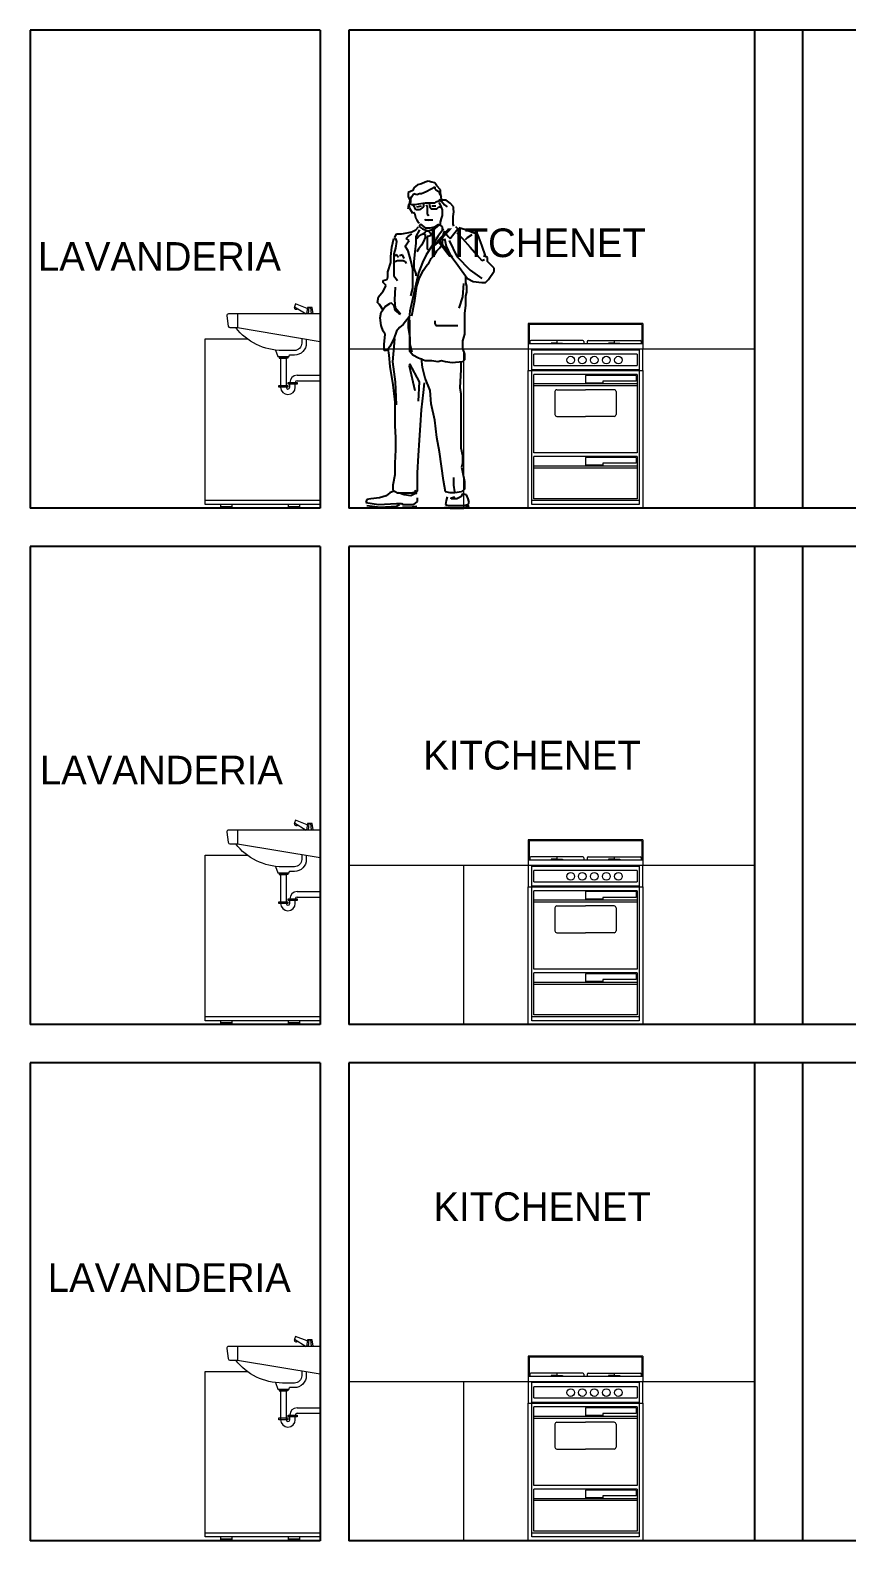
# Model space of a CAD drawing. Header units: metres. Extents: x -525 to 413, y -37 to 272.
# Drawn here: x 298.43 to 302.7, y 93.65 to 101.55 of the extents above; entities that cross this region are included whole.
import ezdxf

# ---------------------------------------------------------------- set-up
doc = ezdxf.new("R2010")
doc.units = ezdxf.units.M
doc.header["$MEASUREMENT"] = 0
doc.linetypes.add('0', pattern=[0])
doc.layers.get('0').update_dxf_attribs({"color": 254})
for name, color, linetype in [('CORTE123', 254, 'Continuous'), ('EFEC', 254, 'Continuous'), ('NOITHAT', 254, 'Continuous')]:
    doc.layers.add(name, color=color, linetype=linetype)
doc.layers.add('muebles', color=254, linetype='Continuous', lineweight=5)
doc.styles.get("Standard").update_dxf_attribs({"font": 'HTOWERT.TTF', "height": 0.08})

# ---------------------------------------------------------------- blocks, each defined once
blk = doc.blocks.new('LAVABO1S')
at = {"layer": 'muebles', "linetype": 'Continuous'}
for p, q in [((-0.613, 8.355), (-0.642, 8.007)), ((-0.513, 8.355), (-0.484, 8.01)), ((-4.5, 8.003), (-4.5, 7.253)), ((-2.15, 5.676), (-2.15, 4.003)), ((-1.85, 5.676), (-1.85, 4.003)), ((-1.65, 4.003), (-1.65, 4.253)), ((-1.35, 4.003), (-1.35, 4.253)), ((-1.25, 4.653), (0, 4.653)), ((-1.25, 4.353), (0, 4.353))]:
    blk.add_line(p, q, dxfattribs=at)
for points in [[(-0.711, 8.299), (-1.34, 8.551), (-1.398, 8.391), (-0.755, 8.001)], [(-0.381, 8.012), (-0.438, 8.355), (-0.688, 8.355), (-0.746, 8.005)], [(-2.423, 6.027), (-2.304, 5.676), (-1.679, 5.676), (-1.66, 5.759)], [(-2.234, 5.675), (-2.234, 5.586), (-1.888, 5.586)], [(-1.753, 5.675), (-1.753, 5.586), (-2.099, 5.586)]]:
    blk.add_lwpolyline(points, dxfattribs=at)
for points in [[(0, 8.003), (-4.986, 8.003, 0.453592), (-5.085, 7.889), (-5.012, 7.339, 0.375902), (-4.912, 7.253), (-4.5, 7.253), (0, 6.503)], [(-1, 6.669), (-1, 6.403, -0.414214), (-1.4, 6.003), (-2.052, 6.003, -0.231669), (-4.6, 7.253, 1.552799)], [(-0.75, 6.628), (-0.75, 6.403, -0.414214), (-1.4, 5.753), (-1.661, 5.753, -0.02028)]]:
    blk.add_lwpolyline(points, format="xyb", dxfattribs=at)
for points in [[(-1.745, 4.158), (-1.745, 4.254), (-1.252, 4.254), (-1.252, 4.158)], [(-2.25, 4.003), (-2.25, 4.099), (-1.756, 4.099), (-1.756, 4.003)]]:
    blk.add_lwpolyline(points, close=True, dxfattribs=at)
for centre, radius, start, end in [((-1.305, 8.35), 0.101, 156.51961, 319.26806), ((-1.25, 4.253), 0.4, 90, 180), ((-1.25, 4.253), 0.1, 90, 180), ((-1.75, 4.003), 0.4, 180, 0), ((-1.75, 4.003), 0.1, 180, 0)]:
    blk.add_arc(centre, radius, start, end, dxfattribs=at)
blk = doc.blocks.new('fwerfw')
at = {"linetype": 'ByBlock'}
for p, q in [((346.5807, 374.4739), (345.9807, 374.4739)), ((345.9807, 374.4739), (345.9807, 374.3669)), ((346.5757, 374.4689), (345.9857, 374.4689)), ((345.9857, 374.4689), (345.9857, 374.3669)), ((346.5757, 374.4689), (346.5757, 374.3669)), ((346.5807, 374.4739), (346.5807, 374.3669)), ((346.2667, 374.3849), (345.9947, 374.3849)), ((346.1307, 374.3849), (346.1307, 374.3669)), ((346.2947, 374.3849), (346.5667, 374.3849)), ((346.4307, 374.3849), (346.4307, 374.3669)), ((345.9807, 374.3669), (345.9807, 374.3399)), ((346.5807, 374.3669), (345.9807, 374.3669)), ((345.9807, 374.3399), (345.9807, 374.2279)), ((346.5807, 374.3399), (345.9807, 374.3399)), ((345.9897, 374.3799), (345.9897, 374.3669)), ((346.0007, 373.5279), (346.0007, 374.3399)), ((346.5607, 374.3349), (346.0007, 374.3349)), ((346.0107, 374.2549), (346.0107, 374.3129)), ((346.5507, 374.3129), (346.0107, 374.3129)), ((346.1007, 374.3719), (346.1007, 374.3669)), ((346.1307, 374.3719), (346.1007, 374.3719)), ((346.1307, 374.3719), (346.1607, 374.3719)), ((346.1607, 374.3719), (346.1607, 374.3669)), ((346.2717, 374.3799), (346.2717, 374.3669)), ((346.2897, 374.3799), (346.2897, 374.3669)), ((346.4307, 374.3719), (346.4007, 374.3719)), ((346.4007, 374.3719), (346.4007, 374.3669)), ((346.4307, 374.3719), (346.4607, 374.3719)), ((346.4607, 374.3719), (346.4607, 374.3669)), ((346.5507, 374.3129), (346.5507, 374.2549)), ((346.5607, 374.3399), (346.5607, 373.5279)), ((346.5717, 374.3799), (346.5717, 374.3669)), ((346.5807, 374.3669), (346.5807, 374.3399)), ((346.5807, 374.2279), (346.5807, 374.3399)), ((345.9807, 374.2279), (346.5807, 374.2279)), ((345.9807, 373.5079), (345.9807, 374.2279)), ((346.0007, 374.2329), (346.5607, 374.2329)), ((346.0107, 374.2549), (346.5507, 374.2549)), ((346.5807, 374.2279), (346.5807, 373.5079)), ((346.5507, 374.2079), (346.0107, 374.2079)), ((346.0107, 373.7979), (346.0107, 374.2079)), ((346.5507, 374.1579), (346.0107, 374.1579)), ((346.5507, 374.1479), (346.0107, 374.1479)), ((346.5457, 374.2029), (346.2807, 374.2029)), ((346.2807, 374.2029), (346.2807, 374.1629)), ((346.3707, 374.1629), (346.2807, 374.1629)), ((346.5457, 374.1729), (346.3707, 374.1729)), ((346.3707, 374.1729), (346.3707, 374.1629)), ((346.5457, 374.2029), (346.5457, 374.1729)), ((346.5507, 374.2079), (346.5507, 373.7979)), ((346.1207, 374.1179), (346.1207, 373.9979)), ((346.1307, 374.1279), (346.2807, 374.1279)), ((346.4307, 374.1279), (346.2807, 374.1279)), ((346.4407, 374.1179), (346.4407, 373.9979)), ((346.1307, 373.9879), (346.2807, 373.9879)), ((346.4307, 373.9879), (346.2807, 373.9879)), ((346.5507, 373.7979), (346.0107, 373.7979)), ((346.5507, 373.7779), (346.0107, 373.7779)), ((346.0107, 373.5579), (346.0107, 373.7779)), ((346.2807, 373.7729), (346.2807, 373.7329)), ((346.5457, 373.7729), (346.2807, 373.7729)), ((346.2807, 373.7729), (346.2807, 373.7329)), ((346.5457, 373.7729), (346.5457, 373.7429)), ((346.5507, 373.7779), (346.5507, 373.5579)), ((346.5507, 373.7279), (346.0107, 373.7279)), ((346.5507, 373.7179), (346.0107, 373.7179)), ((346.3707, 373.7329), (346.2807, 373.7329)), ((346.3707, 373.7429), (346.3707, 373.7329)), ((346.5457, 373.7429), (346.3707, 373.7429)), ((346.5607, 373.5479), (346.0007, 373.5479)), ((346.5607, 373.5279), (346.0007, 373.5279)), ((346.5507, 373.5579), (346.0107, 373.5579)), ((346.5807, 373.5079), (345.9807, 373.5079))]:
    blk.add_line(p, q, dxfattribs=at)
for centre in [(346.2037, 374.2829), (346.2637, 374.2829), (346.3267, 374.2829), (346.3897, 374.2829), (346.4527, 374.2829)]:
    blk.add_circle(centre, 0.02, dxfattribs=at)
for centre, radius, start, end in [((345.9947, 374.3799), 0.005, 90, 180), ((346.2667, 374.3799), 0.005, 0, 90), ((346.2947, 374.3799), 0.005, 90, 180), ((346.5667, 374.3799), 0.005, 0, 90), ((346.1307, 374.1179), 0.01, 90, 180), ((346.4307, 374.1179), 0.01, 0, 90), ((346.1307, 373.9979), 0.01, 180, 270), ((346.4307, 373.9979), 0.01, 270, 0)]:
    blk.add_arc(centre, radius, start, end, dxfattribs=at)
blk = doc.blocks.new('A$C5B027DEA')
at = {"color": 0}
for p, q in [((0.2546, 1.7264, -2.7285), (0.2286, 1.716, -2.7285)), ((0.2598, 1.742, -2.7285), (0.2546, 1.7264, -2.7285)), ((0.2806, 1.7576, -2.7285), (0.2598, 1.742, -2.7285)), ((0.3014, 1.7628, -2.7285), (0.2806, 1.7576, -2.7285)), ((0.3222, 1.7732, -2.7285), (0.3014, 1.7628, -2.7285)), ((0.3378, 1.7784, -2.7285), (0.3222, 1.7732, -2.7285)), ((0.3274, 1.7212, -2.7285), (0.3534, 1.7368, -2.7285)), ((0.3586, 1.7732, -2.7285), (0.3378, 1.7784, -2.7285)), ((0.3534, 1.7368, -2.7285), (0.3741, 1.7472, -2.7285)), ((0.3741, 1.768, -2.7285), (0.3586, 1.7732, -2.7285)), ((0.3845, 1.7524, -2.7285), (0.3741, 1.768, -2.7285)), ((0.3741, 1.7472, -2.7285), (0.3741, 1.7368, -2.7285)), ((0.3741, 1.7368, -2.7285), (0.3793, 1.7316, -2.7285)), ((0.3793, 1.7316, -2.7285), (0.3949, 1.7212, -2.7285)), ((0.4053, 1.7316, -2.7285), (0.3845, 1.7524, -2.7285)), ((0.4053, 1.716, -2.7285), (0.4053, 1.7316, -2.7285)), ((0.2286, 1.716, -2.7285), (0.2286, 1.6952, -2.7285)), ((0.2286, 1.6952, -2.7285), (0.239, 1.6744, -2.7285)), ((0.2338, 1.6536, -2.7285), (0.2286, 1.6432, -2.7285)), ((0.2286, 1.6276, -2.7285), (0.2338, 1.6432, -2.7285)), ((0.2286, 1.6432, -2.7285), (0.2286, 1.6276, -2.7285)), ((0.239, 1.6744, -2.7285), (0.2338, 1.6536, -2.7285)), ((0.2338, 1.6536, -2.7285), (0.2442, 1.664, -2.7285)), ((0.2338, 1.6536, -2.7285), (0.239, 1.6588, -2.7285)), ((0.2338, 1.6432, -2.7285), (0.2338, 1.6536, -2.7285)), ((0.2338, 1.6432, -2.7285), (0.2338, 1.6536, -2.7285)), ((0.239, 1.6328, -2.7285), (0.2338, 1.6432, -2.7285)), ((0.239, 1.6588, -2.7285), (0.2442, 1.664, -2.7285)), ((0.2494, 1.6484, -2.7285), (0.239, 1.6536, -2.7285)), ((0.2442, 1.6848, -2.7285), (0.2494, 1.6952, -2.7285)), ((0.2442, 1.664, -2.7285), (0.2442, 1.6848, -2.7285)), ((0.2494, 1.6952, -2.7285), (0.2598, 1.7108, -2.7285)), ((0.265, 1.6484, -2.7285), (0.2494, 1.6484, -2.7285)), ((0.265, 1.6328, -2.7285), (0.2546, 1.6484, -2.7285)), ((0.2598, 1.7108, -2.7285), (0.2754, 1.7056, -2.7285)), ((0.2858, 1.6536, -2.7285), (0.265, 1.6484, -2.7285)), ((0.2754, 1.7056, -2.7285), (0.291, 1.7108, -2.7285)), ((0.2754, 1.638, -2.7285), (0.3014, 1.6432, -2.7285)), ((0.3222, 1.6588, -2.7285), (0.2858, 1.6536, -2.7285)), ((0.291, 1.7108, -2.7285), (0.3014, 1.7108, -2.7285)), ((0.3014, 1.7108, -2.7285), (0.3274, 1.7212, -2.7285)), ((0.3118, 1.6588, -2.7285), (0.3118, 1.6484, -2.7285)), ((0.3118, 1.6484, -2.7285), (0.3118, 1.638, -2.7285)), ((0.3274, 1.6588, -2.7285), (0.3222, 1.6588, -2.7285)), ((0.3378, 1.6588, -2.7285), (0.3274, 1.6588, -2.7285)), ((0.3274, 1.6484, -2.7285), (0.3326, 1.638, -2.7285)), ((0.343, 1.6588, -2.7285), (0.3378, 1.6588, -2.7285)), ((0.3741, 1.6588, -2.7285), (0.343, 1.6588, -2.7285)), ((0.343, 1.6536, -2.7285), (0.3482, 1.6328, -2.7285)), ((0.3586, 1.6432, -2.7285), (0.3793, 1.6432, -2.7285)), ((0.3793, 1.664, -2.7285), (0.3741, 1.6588, -2.7285)), ((0.3949, 1.6692, -2.7285), (0.3793, 1.664, -2.7285)), ((0.3949, 1.7212, -2.7285), (0.4001, 1.7108, -2.7285)), ((0.4001, 1.6744, -2.7285), (0.3949, 1.6692, -2.7285)), ((0.404, 1.6484, -2.7285), (0.397, 1.6612, -2.7285)), ((0.4001, 1.7108, -2.7285), (0.4105, 1.6952, -2.7285)), ((0.4105, 1.6796, -2.7285), (0.4001, 1.6744, -2.7285)), ((0.4001, 1.6744, -2.7285), (0.4105, 1.6692, -2.7285)), ((0.4105, 1.6744, -2.7285), (0.4001, 1.6744, -2.7285)), ((0.4157, 1.6224, -2.7285), (0.404, 1.6484, -2.7285)), ((0.4105, 1.6796, -2.7285), (0.4053, 1.716, -2.7285)), ((0.4365, 1.6744, -2.7285), (0.4105, 1.6744, -2.7285)), ((0.4105, 1.6692, -2.7285), (0.4261, 1.6484, -2.7285)), ((0.4261, 1.6484, -2.7285), (0.4417, 1.638, -2.7285)), ((0.4573, 1.6588, -2.7285), (0.4365, 1.6744, -2.7285)), ((0.4763, 1.6388, -2.7285), (0.4573, 1.6588, -2.7285)), ((0.2546, 1.6016, -2.7285), (0.2382, 1.6286, -2.7285)), ((0.2598, 1.6068, -2.7285), (0.2546, 1.6016, -2.7285)), ((0.265, 1.6016, -2.7285), (0.2598, 1.6068, -2.7285)), ((0.2702, 1.6224, -2.7285), (0.265, 1.6328, -2.7285)), ((0.2684, 1.5871, -2.7285), (0.265, 1.6016, -2.7285)), ((0.273, 1.5723, -2.7285), (0.2684, 1.5871, -2.7285)), ((0.291, 1.6224, -2.7285), (0.2702, 1.6224, -2.7285)), ((0.2782, 1.5671, -2.7285), (0.273, 1.5723, -2.7285)), ((0.2828, 1.5543, -2.7285), (0.2782, 1.5671, -2.7285)), ((0.3118, 1.638, -2.7285), (0.291, 1.6224, -2.7285)), ((0.3222, 1.5704, -2.7285), (0.3378, 1.5652, -2.7285)), ((0.3222, 1.5652, -2.7285), (0.3222, 1.5704, -2.7285)), ((0.3274, 1.5652, -2.7285), (0.3222, 1.5652, -2.7285)), ((0.343, 1.5652, -2.7285), (0.3274, 1.5652, -2.7285)), ((0.3326, 1.638, -2.7285), (0.3326, 1.6276, -2.7285)), ((0.3326, 1.6276, -2.7285), (0.3326, 1.6224, -2.7285)), ((0.3326, 1.6224, -2.7285), (0.3326, 1.5964, -2.7285)), ((0.3326, 1.5964, -2.7285), (0.3378, 1.5912, -2.7285)), ((0.3378, 1.5912, -2.7285), (0.343, 1.5964, -2.7285)), ((0.3534, 1.5652, -2.7285), (0.343, 1.5652, -2.7285)), ((0.3482, 1.6328, -2.7285), (0.3534, 1.6276, -2.7285)), ((0.3534, 1.6276, -2.7285), (0.3689, 1.6276, -2.7285)), ((0.3637, 1.5652, -2.7285), (0.3534, 1.5652, -2.7285)), ((0.3689, 1.6276, -2.7285), (0.3845, 1.6276, -2.7285)), ((0.3845, 1.6276, -2.7285), (0.3949, 1.638, -2.7285)), ((0.3949, 1.638, -2.7285), (0.4053, 1.638, -2.7285)), ((0.4053, 1.5548, -2.7285), (0.4105, 1.5756, -2.7285)), ((0.4105, 1.5756, -2.7285), (0.4157, 1.5912, -2.7285)), ((0.4157, 1.6172, -2.7285), (0.4157, 1.6224, -2.7285)), ((0.4157, 1.6016, -2.7285), (0.4157, 1.6172, -2.7285)), ((0.4157, 1.5912, -2.7285), (0.4157, 1.6016, -2.7285)), ((0.4729, 1.586, -2.7285), (0.4781, 1.612, -2.7285)), ((0.4729, 1.5652, -2.7285), (0.4729, 1.586, -2.7285)), ((0.4729, 1.5444, -2.7285), (0.4729, 1.5652, -2.7285)), ((0.4763, 1.6284, -2.7285), (0.4763, 1.6388, -2.7285)), ((0.4781, 1.612, -2.7285), (0.4763, 1.6284, -2.7285)), ((0.1559, 1.4716, -2.7285), (0.1663, 1.4924, -2.7285)), ((0.1663, 1.4924, -2.7285), (0.1923, 1.4924, -2.7285)), ((0.1923, 1.4924, -2.7285), (0.2234, 1.4976, -2.7285)), ((0.2234, 1.4976, -2.7285), (0.2494, 1.5028, -2.7285)), ((0.2286, 1.4768, -2.7285), (0.2494, 1.4924, -2.7285)), ((0.2494, 1.5028, -2.7285), (0.2702, 1.5132, -2.7285)), ((0.2702, 1.5132, -2.7285), (0.2858, 1.5288, -2.7285)), ((0.291, 1.5132, -2.7285), (0.2702, 1.4768, -2.7285)), ((0.291, 1.5496, -2.7285), (0.2828, 1.5543, -2.7285)), ((0.2858, 1.4768, -2.7285), (0.3014, 1.4872, -2.7285)), ((0.2962, 1.5444, -2.7285), (0.291, 1.5392, -2.7285)), ((0.291, 1.5392, -2.7285), (0.291, 1.5288, -2.7285)), ((0.291, 1.5288, -2.7285), (0.3066, 1.5184, -2.7285)), ((0.2962, 1.5444, -2.7285), (0.3222, 1.5236, -2.7285)), ((0.3014, 1.4872, -2.7285), (0.317, 1.4976, -2.7285)), ((0.3066, 1.5184, -2.7285), (0.3222, 1.5132, -2.7285)), ((0.3118, 1.4924, -2.7285), (0.3222, 1.4872, -2.7285)), ((0.317, 1.4976, -2.7285), (0.3274, 1.508, -2.7285)), ((0.3222, 1.5236, -2.7285), (0.3482, 1.5236, -2.7285)), ((0.3222, 1.5132, -2.7285), (0.3378, 1.508, -2.7285)), ((0.3222, 1.4872, -2.7285), (0.3222, 1.4716, -2.7285)), ((0.3274, 1.508, -2.7285), (0.3378, 1.508, -2.7285)), ((0.3378, 1.508, -2.7285), (0.3534, 1.5132, -2.7285)), ((0.3378, 1.508, -2.7285), (0.343, 1.5028, -2.7285)), ((0.3534, 1.482, -2.7285), (0.3378, 1.4768, -2.7285)), ((0.343, 1.5028, -2.7285), (0.3534, 1.4924, -2.7285)), ((0.3482, 1.5236, -2.7285), (0.3741, 1.5288, -2.7285)), ((0.3482, 1.4976, -2.7285), (0.3534, 1.482, -2.7285)), ((0.3534, 1.5132, -2.7285), (0.3689, 1.5184, -2.7285)), ((0.3534, 1.4924, -2.7285), (0.3689, 1.4768, -2.7285)), ((0.3689, 1.5184, -2.7285), (0.3741, 1.5184, -2.7285)), ((0.3741, 1.5288, -2.7285), (0.3949, 1.5444, -2.7285)), ((0.3741, 1.5184, -2.7285), (0.3897, 1.534, -2.7285)), ((0.3897, 1.534, -2.7285), (0.4053, 1.5444, -2.7285)), ((0.4209, 1.5184, -2.7285), (0.3897, 1.4768, -2.7285)), ((0.4053, 1.5392, -2.7285), (0.4053, 1.5548, -2.7285)), ((0.4157, 1.5288, -2.7285), (0.4053, 1.5392, -2.7285)), ((0.4157, 1.508, -2.7285), (0.4157, 1.5288, -2.7285)), ((0.4209, 1.4976, -2.7285), (0.4157, 1.4716, -2.7285)), ((0.4157, 1.4716, -2.7285), (0.4261, 1.4872, -2.7285)), ((0.4261, 1.508, -2.7285), (0.4209, 1.4976, -2.7285)), ((0.4261, 1.4872, -2.7285), (0.4313, 1.5028, -2.7285)), ((0.4313, 1.5028, -2.7285), (0.4365, 1.4924, -2.7285)), ((0.4365, 1.4924, -2.7285), (0.4469, 1.4768, -2.7285)), ((0.4573, 1.4664, -2.7285), (0.4781, 1.4924, -2.7285)), ((0.4781, 1.534, -2.7285), (0.4729, 1.5444, -2.7285)), ((0.4781, 1.4924, -2.7285), (0.4989, 1.5184, -2.7285)), ((0.4989, 1.5184, -2.7285), (0.4885, 1.5288, -2.7285)), ((0.4937, 1.4976, -2.7285), (0.5248, 1.4664, -2.7285)), ((0.5404, 1.5132, -2.7285), (0.5041, 1.5236, -2.7285)), ((0.582, 1.4976, -2.7285), (0.5404, 1.5132, -2.7285)), ((0.5508, 1.4716, -2.7285), (0.5768, 1.4872, -2.7285)), ((0.608, 1.4872, -2.7285), (0.582, 1.4976, -2.7285)), ((0.6288, 1.43, -2.7285), (0.608, 1.4872, -2.7285)), ((0.1351, 1.3676, -2.7285), (0.1403, 1.4196, -2.7285)), ((0.1403, 1.4196, -2.7285), (0.1507, 1.4664, -2.7285)), ((0.1507, 1.4664, -2.7285), (0.1611, 1.4664, -2.7285)), ((0.1611, 1.4144, -2.7285), (0.1507, 1.3832, -2.7285)), ((0.1611, 1.4664, -2.7285), (0.1663, 1.4508, -2.7285)), ((0.1663, 1.4508, -2.7285), (0.1611, 1.4144, -2.7285)), ((0.2131, 1.4248, -2.7285), (0.2338, 1.456, -2.7285)), ((0.2286, 1.3988, -2.7285), (0.2131, 1.4248, -2.7285)), ((0.2182, 1.4664, -2.7285), (0.2286, 1.4768, -2.7285)), ((0.2338, 1.456, -2.7285), (0.2182, 1.4664, -2.7285)), ((0.2442, 1.3468, -2.7285), (0.2286, 1.3988, -2.7285)), ((0.2702, 1.4404, -2.7285), (0.265, 1.3936, -2.7285)), ((0.2702, 1.4768, -2.7285), (0.2702, 1.4404, -2.7285)), ((0.2754, 1.4664, -2.7285), (0.2858, 1.4768, -2.7285)), ((0.2858, 1.4092, -2.7285), (0.2754, 1.3936, -2.7285)), ((0.3014, 1.43, -2.7285), (0.2858, 1.4092, -2.7285)), ((0.3118, 1.4508, -2.7285), (0.3014, 1.43, -2.7285)), ((0.3222, 1.4716, -2.7285), (0.3118, 1.4508, -2.7285)), ((0.3586, 1.4248, -2.7285), (0.3274, 1.378, -2.7285)), ((0.3326, 1.4768, -2.7285), (0.3326, 1.4664, -2.7285)), ((0.3378, 1.4768, -2.7285), (0.3326, 1.4768, -2.7285)), ((0.3326, 1.4664, -2.7285), (0.3326, 1.4352, -2.7285)), ((0.3326, 1.4352, -2.7285), (0.3326, 1.4092, -2.7285)), ((0.3326, 1.4092, -2.7285), (0.3378, 1.404, -2.7285)), ((0.3897, 1.4768, -2.7285), (0.3586, 1.4248, -2.7285)), ((0.3689, 1.4768, -2.7285), (0.3741, 1.4716, -2.7285)), ((0.3689, 1.3728, -2.7285), (0.3845, 1.3988, -2.7285)), ((0.3845, 1.3988, -2.7285), (0.4001, 1.4144, -2.7285)), ((0.4001, 1.4144, -2.7285), (0.4105, 1.43, -2.7285)), ((0.4105, 1.43, -2.7285), (0.4157, 1.4352, -2.7285)), ((0.4157, 1.4612, -2.7285), (0.4261, 1.4612, -2.7285)), ((0.4157, 1.4508, -2.7285), (0.4157, 1.4612, -2.7285)), ((0.4157, 1.4352, -2.7285), (0.4157, 1.4508, -2.7285)), ((0.4261, 1.4664, -2.7285), (0.4365, 1.4248, -2.7285)), ((0.4365, 1.4248, -2.7285), (0.4573, 1.378, -2.7285)), ((0.4469, 1.4768, -2.7285), (0.4573, 1.4664, -2.7285)), ((0.4521, 1.456, -2.7285), (0.4937, 1.3676, -2.7285)), ((0.5248, 1.4664, -2.7285), (0.5664, 1.4196, -2.7285)), ((0.5404, 1.4612, -2.7285), (0.5508, 1.4716, -2.7285)), ((0.5664, 1.4196, -2.7285), (0.6028, 1.378, -2.7285)), ((0.6519, 1.3664, -2.7285), (0.6288, 1.43, -2.7285)), ((0.1195, 1.2844, -2.7285), (0.1351, 1.3364, -2.7285)), ((0.1351, 1.3364, -2.7285), (0.1351, 1.3676, -2.7285)), ((0.1507, 1.3832, -2.7285), (0.1507, 1.2636, -2.7285)), ((0.1507, 1.3312, -2.7285), (0.1559, 1.3416, -2.7285)), ((0.1663, 1.378, -2.7285), (0.1559, 1.3728, -2.7285)), ((0.1559, 1.3416, -2.7285), (0.1715, 1.3468, -2.7285)), ((0.1767, 1.3624, -2.7285), (0.1663, 1.378, -2.7285)), ((0.1715, 1.3468, -2.7285), (0.1871, 1.3468, -2.7285)), ((0.1975, 1.378, -2.7285), (0.1819, 1.3728, -2.7285)), ((0.1871, 1.3468, -2.7285), (0.2027, 1.3468, -2.7285)), ((0.2079, 1.3572, -2.7285), (0.1975, 1.378, -2.7285)), ((0.2027, 1.3468, -2.7285), (0.2131, 1.3416, -2.7285)), ((0.2131, 1.3416, -2.7285), (0.2182, 1.3312, -2.7285)), ((0.2546, 1.3, -2.7285), (0.2442, 1.3468, -2.7285)), ((0.265, 1.3936, -2.7285), (0.2598, 1.3416, -2.7285)), ((0.2598, 1.3416, -2.7285), (0.2598, 1.3052, -2.7285)), ((0.3066, 1.3364, -2.7285), (0.2858, 1.2792, -2.7285)), ((0.3274, 1.378, -2.7285), (0.3066, 1.3364, -2.7285)), ((0.3118, 1.2948, -2.7285), (0.3274, 1.3156, -2.7285)), ((0.3274, 1.3156, -2.7285), (0.343, 1.3364, -2.7285)), ((0.343, 1.3364, -2.7285), (0.3534, 1.3572, -2.7285)), ((0.3534, 1.3572, -2.7285), (0.3689, 1.3728, -2.7285)), ((0.4573, 1.378, -2.7285), (0.4989, 1.3208, -2.7285)), ((0.4937, 1.3676, -2.7285), (0.5664, 1.2948, -2.7285)), ((0.4989, 1.3208, -2.7285), (0.5404, 1.2636, -2.7285)), ((0.6028, 1.378, -2.7285), (0.6288, 1.3468, -2.7285)), ((0.6288, 1.3468, -2.7285), (0.6444, 1.352, -2.7285)), ((0.6599, 1.3624, -2.7285), (0.6392, 1.3728, -2.7285)), ((0.6599, 1.3416, -2.7285), (0.6599, 1.3624, -2.7285)), ((0.6963, 1.3052, -2.7285), (0.6599, 1.3416, -2.7285)), ((0.0935, 1.2376, -2.7285), (0.1143, 1.2428, -2.7285)), ((0.0935, 1.2272, -2.7285), (0.0935, 1.2376, -2.7285)), ((0.1143, 1.2428, -2.7285), (0.1195, 1.2584, -2.7285)), ((0.1195, 1.2584, -2.7285), (0.1195, 1.2844, -2.7285)), ((0.1507, 1.2636, -2.7285), (0.1715, 1.2376, -2.7285)), ((0.2546, 1.2428, -2.7285), (0.2546, 1.3, -2.7285)), ((0.2546, 1.196, -2.7285), (0.2546, 1.2428, -2.7285)), ((0.2598, 1.3052, -2.7285), (0.2702, 1.274, -2.7285)), ((0.2858, 1.2792, -2.7285), (0.2702, 1.2168, -2.7285)), ((0.2702, 1.274, -2.7285), (0.2702, 1.2636, -2.7285)), ((0.2754, 1.2064, -2.7285), (0.291, 1.2532, -2.7285)), ((0.291, 1.2532, -2.7285), (0.3118, 1.2948, -2.7285)), ((0.5404, 1.2636, -2.7285), (0.5404, 1.2272, -2.7285)), ((0.5404, 1.2636, -2.7285), (0.5508, 1.248, -2.7285)), ((0.5508, 1.248, -2.7285), (0.582, 1.2324, -2.7285)), ((0.5664, 1.2948, -2.7285), (0.6288, 1.248, -2.7285)), ((0.582, 1.2324, -2.7285), (0.6288, 1.2272, -2.7285)), ((0.6496, 1.2272, -2.7285), (0.6651, 1.2428, -2.7285)), ((0.6651, 1.2428, -2.7285), (0.6963, 1.2896, -2.7285)), ((0.6963, 1.2896, -2.7285), (0.6963, 1.3052, -2.7285)), ((0.0676, 1.1492, -2.7285), (0.0935, 1.1804, -2.7285)), ((0.1091, 1.2116, -2.7285), (0.0935, 1.2272, -2.7285)), ((0.0935, 1.1804, -2.7285), (0.1091, 1.2116, -2.7285)), ((0.1559, 1.1336, -2.7285), (0.1611, 1.2012, -2.7285)), ((0.2442, 1.1544, -2.7285), (0.2546, 1.196, -2.7285)), ((0.2702, 1.2168, -2.7285), (0.2546, 1.144, -2.7285)), ((0.265, 1.1284, -2.7285), (0.2754, 1.2064, -2.7285)), ((0.53, 1.222, -2.7285), (0.5248, 1.1492, -2.7285)), ((0.5404, 1.2272, -2.7285), (0.5456, 1.2064, -2.7285)), ((0.5456, 1.1752, -2.7285), (0.5404, 1.1544, -2.7285)), ((0.5404, 1.1544, -2.7285), (0.5404, 1.1336, -2.7285)), ((0.5456, 1.2064, -2.7285), (0.5456, 1.1752, -2.7285)), ((0.6288, 1.2272, -2.7285), (0.6496, 1.2272, -2.7285)), ((0.0624, 1.118, -2.7285), (0.0676, 1.1492, -2.7285)), ((0.0727, 1.1076, -2.7285), (0.0624, 1.118, -2.7285)), ((0.0935, 1.0764, -2.7285), (0.0727, 1.1076, -2.7285)), ((0.0831, 1.066, -2.7285), (0.1039, 1.0972, -2.7285)), ((0.1039, 1.0972, -2.7285), (0.1299, 1.1128, -2.7285)), ((0.1299, 1.1128, -2.7285), (0.1351, 1.118, -2.7285)), ((0.1351, 1.118, -2.7285), (0.1507, 1.1024, -2.7285)), ((0.1507, 1.1024, -2.7285), (0.1559, 1.0764, -2.7285)), ((0.1611, 1.0868, -2.7285), (0.1559, 1.1336, -2.7285)), ((0.1559, 1.0764, -2.7285), (0.1767, 1.0608, -2.7285)), ((0.1871, 1.0556, -2.7285), (0.1611, 1.0868, -2.7285)), ((0.239, 1.0712, -2.7285), (0.2338, 1.0348, -2.7285)), ((0.2546, 1.144, -2.7285), (0.239, 1.0712, -2.7285)), ((0.2494, 1.0452, -2.7285), (0.265, 1.1284, -2.7285)), ((0.5248, 1.1492, -2.7285), (0.5041, 1.0868, -2.7285)), ((0.5404, 1.1024, -2.7285), (0.5352, 1.0608, -2.7285)), ((0.5404, 1.1336, -2.7285), (0.5404, 1.1024, -2.7285)), ((0.0779, 1.0348, -2.7285), (0.0831, 1.066, -2.7285)), ((0.0831, 0.9932, -2.7285), (0.0779, 1.0348, -2.7285)), ((0.0935, 0.962, -2.7285), (0.0831, 0.9932, -2.7285)), ((0.1767, 1.0608, -2.7285), (0.1871, 1.0556, -2.7285)), ((0.2027, 0.9984, -2.7285), (0.1819, 0.9828, -2.7285)), ((0.2338, 1.04, -2.7285), (0.2027, 0.9984, -2.7285)), ((0.2338, 1.0348, -2.7285), (0.2286, 1.0088, -2.7285)), ((0.2286, 1.0088, -2.7285), (0.2286, 0.9828, -2.7285)), ((0.239, 1.0036, -2.7285), (0.239, 1.0244, -2.7285)), ((0.239, 0.9672, -2.7285), (0.239, 1.0036, -2.7285)), ((0.3741, 1.0192, -2.7285), (0.3741, 1.0036, -2.7285)), ((0.3741, 1.0036, -2.7285), (0.3793, 0.9932, -2.7285)), ((0.3793, 0.9932, -2.7285), (0.3949, 0.9932, -2.7285)), ((0.3949, 0.9932, -2.7285), (0.4365, 0.9932, -2.7285)), ((0.4365, 0.9932, -2.7285), (0.4781, 0.9932, -2.7285)), ((0.4781, 0.9932, -2.7285), (0.4989, 0.9932, -2.7285)), ((0.5352, 1.0608, -2.7285), (0.5352, 1.0244, -2.7285)), ((0.5352, 1.0244, -2.7285), (0.5352, 0.988, -2.7285)), ((0.5352, 0.988, -2.7285), (0.5352, 0.9464, -2.7285)), ((0.1039, 0.9464, -2.7285), (0.0935, 0.962, -2.7285)), ((0.0987, 0.8892, -2.7285), (0.1039, 0.9464, -2.7285)), ((0.1507, 0.9204, -2.7285), (0.1299, 0.8788, -2.7285)), ((0.1455, 0.7956, -2.7285), (0.1559, 0.9204, -2.7285)), ((0.1663, 0.962, -2.7285), (0.1507, 0.9204, -2.7285)), ((0.1819, 0.9828, -2.7285), (0.1663, 0.962, -2.7285)), ((0.2286, 0.9828, -2.7285), (0.239, 0.9256, -2.7285)), ((0.239, 0.9308, -2.7285), (0.239, 0.9672, -2.7285)), ((0.239, 0.8996, -2.7285), (0.239, 0.9308, -2.7285)), ((0.239, 0.9256, -2.7285), (0.239, 0.8892, -2.7285)), ((0.5352, 0.9464, -2.7285), (0.5248, 0.91, -2.7285)), ((0.5248, 0.91, -2.7285), (0.5248, 0.8684, -2.7285)), ((0.0987, 0.858, -2.7285), (0.0987, 0.8892, -2.7285)), ((0.1091, 0.858, -2.7285), (0.0987, 0.858, -2.7285)), ((0.1195, 0.8632, -2.7285), (0.1091, 0.858, -2.7285)), ((0.1299, 0.8788, -2.7285), (0.1195, 0.8632, -2.7285)), ((0.1195, 0.8684, -2.7285), (0.1247, 0.832, -2.7285)), ((0.1247, 0.832, -2.7285), (0.1299, 0.7696, -2.7285)), ((0.239, 0.8528, -2.7285), (0.239, 0.8996, -2.7285)), ((0.239, 0.8892, -2.7285), (0.2494, 0.8476, -2.7285)), ((0.2546, 0.832, -2.7285), (0.239, 0.8528, -2.7285)), ((0.2858, 0.8164, -2.7285), (0.2546, 0.832, -2.7285)), ((0.5248, 0.8684, -2.7285), (0.5352, 0.8372, -2.7285)), ((0.5352, 0.8372, -2.7285), (0.5352, 0.806, -2.7285)), ((0.1299, 0.7696, -2.7285), (0.1455, 0.6708, -2.7285)), ((0.1611, 0.6864, -2.7285), (0.1455, 0.7956, -2.7285)), ((0.239, 0.7852, -2.7285), (0.2338, 0.7748, -2.7285)), ((0.2338, 0.7748, -2.7285), (0.265, 0.6396, -2.7285)), ((0.291, 0.6864, -2.7285), (0.239, 0.7852, -2.7285)), ((0.3222, 0.8008, -2.7285), (0.2858, 0.8164, -2.7285)), ((0.3066, 0.7644, -2.7285), (0.3014, 0.8164, -2.7285)), ((0.3222, 0.7072, -2.7285), (0.3066, 0.7644, -2.7285)), ((0.3586, 0.8008, -2.7285), (0.3222, 0.8008, -2.7285)), ((0.3897, 0.7956, -2.7285), (0.3586, 0.8008, -2.7285)), ((0.4105, 0.8008, -2.7285), (0.3897, 0.7956, -2.7285)), ((0.4313, 0.7956, -2.7285), (0.4105, 0.8008, -2.7285)), ((0.4677, 0.7904, -2.7285), (0.4313, 0.7956, -2.7285)), ((0.5248, 0.7956, -2.7285), (0.4677, 0.7904, -2.7285)), ((0.5144, 0.754, -2.7285), (0.5092, 0.6552, -2.7285)), ((0.5144, 0.7904, -2.7285), (0.5144, 0.754, -2.7285)), ((0.5352, 0.806, -2.7285), (0.5248, 0.7956, -2.7285)), ((0.1455, 0.6708, -2.7285), (0.1559, 0.5772, -2.7285)), ((0.1663, 0.5616, -2.7285), (0.1611, 0.6864, -2.7285)), ((0.2858, 0.5824, -2.7285), (0.291, 0.6864, -2.7285)), ((0.3118, 0.6292, -2.7285), (0.317, 0.6812, -2.7285)), ((0.3482, 0.6396, -2.7285), (0.3222, 0.7072, -2.7285)), ((0.1559, 0.5772, -2.7285), (0.1559, 0.4472, -2.7285)), ((0.3014, 0.5356, -2.7285), (0.3118, 0.6292, -2.7285)), ((0.3534, 0.5668, -2.7285), (0.3482, 0.6396, -2.7285)), ((0.5092, 0.6552, -2.7285), (0.5144, 0.624, -2.7285)), ((0.5144, 0.624, -2.7285), (0.5144, 0.598, -2.7285)), ((0.5144, 0.598, -2.7285), (0.5144, 0.5564, -2.7285)), ((0.2962, 0.4524, -2.7285), (0.3014, 0.5356, -2.7285)), ((0.3741, 0.4784, -2.7285), (0.3534, 0.5668, -2.7285)), ((0.5144, 0.5564, -2.7285), (0.5144, 0.5148, -2.7285)), ((0.5144, 0.5148, -2.7285), (0.5144, 0.468, -2.7285)), ((0.1559, 0.4472, -2.7285), (0.1611, 0.3848, -2.7285)), ((0.291, 0.3692, -2.7285), (0.2962, 0.4524, -2.7285)), ((0.3845, 0.3848, -2.7285), (0.3741, 0.4784, -2.7285)), ((0.5144, 0.468, -2.7285), (0.5144, 0.4316, -2.7285)), ((0.5144, 0.4316, -2.7285), (0.5144, 0.364, -2.7285)), ((0.1611, 0.3848, -2.7285), (0.1611, 0.3172, -2.7285)), ((0.2858, 0.286, -2.7285), (0.291, 0.3692, -2.7285)), ((0.4001, 0.3068, -2.7285), (0.3845, 0.3848, -2.7285)), ((0.5144, 0.364, -2.7285), (0.5144, 0.3276, -2.7285)), ((0.1611, 0.3172, -2.7285), (0.1559, 0.2444, -2.7285)), ((0.2806, 0.1924, -2.7285), (0.2858, 0.286, -2.7285)), ((0.4105, 0.2288, -2.7285), (0.4001, 0.3068, -2.7285)), ((0.5144, 0.3276, -2.7285), (0.5248, 0.286, -2.7285)), ((0.5248, 0.286, -2.7285), (0.5248, 0.2444, -2.7285)), ((0.1559, 0.182, -2.7285), (0.1455, 0.1248, -2.7285)), ((0.1559, 0.2444, -2.7285), (0.1559, 0.182, -2.7285)), ((0.2806, 0.1248, -2.7285), (0.2806, 0.1924, -2.7285)), ((0.4209, 0.1508, -2.7285), (0.4105, 0.2288, -2.7285)), ((0.4781, 0.1248, -2.7285), (0.4781, 0.1664, -2.7285)), ((0.5248, 0.2444, -2.7285), (0.5196, 0.2236, -2.7285)), ((0.5196, 0.2236, -2.7285), (0.5248, 0.1976, -2.7285)), ((0.5248, 0.1976, -2.7285), (0.5352, 0.1456, -2.7285)), ((0.1299, 0.0832, -2.7285), (0.1091, 0.0676, -2.7285)), ((0.1507, 0.0936, -2.7285), (0.1299, 0.0832, -2.7285)), ((0.1455, 0.1248, -2.7285), (0.1455, 0.0988, -2.7285)), ((0.1455, 0.0988, -2.7285), (0.1715, 0.0832, -2.7285)), ((0.1715, 0.0832, -2.7285), (0.1975, 0.0832, -2.7285)), ((0.2079, 0.0728, -2.7285), (0.1767, 0.0832, -2.7285)), ((0.1975, 0.0832, -2.7285), (0.2494, 0.0832, -2.7285)), ((0.2754, 0.0832, -2.7285), (0.2442, 0.0676, -2.7285)), ((0.2494, 0.0832, -2.7285), (0.2806, 0.0936, -2.7285)), ((0.265, 0.0988, -2.7285), (0.2702, 0.078, -2.7285)), ((0.2702, 0.078, -2.7285), (0.2754, 0.0832, -2.7285)), ((0.2806, 0.0936, -2.7285), (0.2806, 0.1248, -2.7285)), ((0.4313, 0.0884, -2.7285), (0.4209, 0.1508, -2.7285)), ((0.4573, 0.0832, -2.7285), (0.4313, 0.0884, -2.7285)), ((0.4833, 0.0832, -2.7285), (0.4573, 0.0832, -2.7285)), ((0.4833, 0.0884, -2.7285), (0.4781, 0.1248, -2.7285)), ((0.5196, 0.0884, -2.7285), (0.4833, 0.0832, -2.7285)), ((0.5352, 0.104, -2.7285), (0.5196, 0.0884, -2.7285)), ((0.5352, 0.1456, -2.7285), (0.5352, 0.104, -2.7285)), ((0.0052, 0.0468, -2.7285), (0, 0.0312, -2.7285)), ((0, 0.0312, -2.7285), (0.0676, 0.0208, -2.7285)), ((0.026, 0.052, -2.7285), (0.0052, 0.0468, -2.7285)), ((0.0052, 0.0156, -2.7285), (0.0779, 0.0052, -2.7285)), ((0.0727, 0.0572, -2.7285), (0.026, 0.052, -2.7285)), ((0.0676, 0.0208, -2.7285), (0.1663, 0.026, -2.7285)), ((0.1091, 0.0676, -2.7285), (0.0727, 0.0572, -2.7285)), ((0.0779, 0.0052, -2.7285), (0.1663, 0.0104, -2.7285)), ((0.1663, 0.026, -2.7285), (0.1923, 0.026, -2.7285)), ((0.1663, 0.0104, -2.7285), (0.1819, 0.0208, -2.7285)), ((0.1923, 0.026, -2.7285), (0.2027, 0.0208, -2.7285)), ((0.1975, 0.0052, -2.7285), (0.239, 0.0052, -2.7285)), ((0.2027, 0.0208, -2.7285), (0.2598, 0.0208, -2.7285)), ((0.2442, 0.0676, -2.7285), (0.2079, 0.0728, -2.7285)), ((0.239, 0.0052, -2.7285), (0.2754, 0.0104, -2.7285)), ((0.2598, 0.0208, -2.7285), (0.2806, 0.0364, -2.7285)), ((0.2806, 0.0364, -2.7285), (0.2806, 0.0572, -2.7285)), ((0.4261, 0.0052, -2.7285), (0.4573, 0, -2.7285)), ((0.4365, 0.0416, -2.7285), (0.4313, 0.0208, -2.7285)), ((0.4313, 0.0208, -2.7285), (0.4469, 0.0156, -2.7285)), ((0.4417, 0.0624, -2.7285), (0.4365, 0.0416, -2.7285)), ((0.4469, 0.0156, -2.7285), (0.4729, 0.0156, -2.7285)), ((0.4625, 0.0572, -2.7285), (0.4833, 0.0624, -2.7285)), ((0.4625, 0.052, -2.7285), (0.4625, 0.0572, -2.7285)), ((0.4677, 0.052, -2.7285), (0.4625, 0.052, -2.7285)), ((0.4937, 0.052, -2.7285), (0.4677, 0.052, -2.7285)), ((0.4729, 0.0156, -2.7285), (0.5041, 0.0156, -2.7285)), ((0.5144, 0.0624, -2.7285), (0.4937, 0.052, -2.7285)), ((0.5041, 0.0156, -2.7285), (0.53, 0.0156, -2.7285)), ((0.5248, 0.078, -2.7285), (0.5144, 0.0624, -2.7285)), ((0.5456, 0.0728, -2.7285), (0.5248, 0.078, -2.7285)), ((0.53, 0.0156, -2.7285), (0.556, 0.0208, -2.7285)), ((0.53, 0, -2.7285), (0.5612, 0.0156, -2.7285)), ((0.556, 0.052, -2.7285), (0.5456, 0.0728, -2.7285)), ((0.5612, 0.0312, -2.7285), (0.556, 0.052, -2.7285)), ((0.556, 0.0208, -2.7285), (0.5612, 0.0312, -2.7285)), ((0.4573, 0, -2.7285), (0.53, 0, -2.7285))]:
    blk.add_line(p, q, dxfattribs=at)
blk = doc.blocks.new('PE-07')
blk.add_blockref('A$C5B027DEA', (-0.5041, -0.0156, 2.7285))

msp = doc.modelspace()

# ---------------------------------------------------------------- linework, layer by layer
for p, q in [((298.4317, 101.5519), (298.4317, 99.0519)), ((299.9467, 101.5519), (299.9467, 99.0519)), ((300.0967, 101.5519), (300.0967, 99.0519)), ((302.218, 101.5519), (302.218, 99.0519)), ((302.468, 101.5519), (302.468, 99.0519)), ((298.4317, 98.8519), (298.4317, 96.3519)), ((299.9467, 98.8519), (299.9467, 96.3519)), ((300.0967, 98.8519), (300.0967, 96.3519)), ((302.218, 98.8519), (302.218, 96.3519)), ((302.468, 98.8519), (302.468, 96.3519)), ((298.4317, 96.1519), (298.4317, 93.6519)), ((299.9467, 96.1519), (299.9467, 93.6519)), ((300.0967, 96.1519), (300.0967, 93.6519)), ((302.218, 96.1519), (302.218, 93.6519)), ((302.468, 96.1519), (302.468, 93.6519))]:
    msp.add_line(p, q)
at = {"layer": 'CORTE123', "linetype": '0', "ltscale": 0.004}
for p, q in [((299.9467, 101.5519), (298.4317, 101.5519)), ((306.9677, 101.5519), (300.0967, 101.5519)), ((299.9467, 99.0519), (298.4317, 99.0519)), ((299.9467, 99.0519), (298.4317, 99.0519)), ((306.9677, 99.0519), (300.0967, 99.0519)), ((306.9677, 99.0519), (300.0967, 99.0519)), ((299.9467, 98.8519), (298.4317, 98.8519)), ((306.9677, 98.8519), (300.0967, 98.8519)), ((299.9467, 96.3519), (298.4317, 96.3519)), ((306.9677, 96.3519), (300.0967, 96.3519)), ((299.9467, 96.1519), (298.4317, 96.1519)), ((306.9677, 96.1519), (300.0967, 96.1519)), ((299.9467, 93.6519), (298.4317, 93.6519)), ((306.9677, 93.6519), (300.0967, 93.6519))]:
    msp.add_line(p, q, dxfattribs=at)
at = {"layer": 'muebles'}
for p, q in [((299.3467, 99.0719), (299.3467, 99.9376)), ((299.3467, 99.9376), (299.5662, 99.9376)), ((302.218, 99.8839), (300.0967, 99.8839)), ((300.6967, 99.8839), (300.6967, 99.0519)), ((299.9467, 99.0919), (299.3467, 99.0919)), ((299.9467, 99.0719), (299.3467, 99.0719)), ((299.4267, 99.0719), (299.4267, 99.0519)), ((299.4867, 99.0719), (299.4267, 99.0719)), ((299.4867, 99.0519), (299.4867, 99.0719)), ((299.7807, 99.0719), (299.7807, 99.0519)), ((299.8407, 99.0719), (299.7807, 99.0719)), ((299.8407, 99.0519), (299.8407, 99.0719)), ((299.4267, 99.0619), (299.4867, 99.0619)), ((299.4267, 99.0519), (299.4867, 99.0519)), ((299.7807, 99.0619), (299.8407, 99.0619)), ((299.7807, 99.0519), (299.8407, 99.0519)), ((299.3467, 96.3719), (299.3467, 97.2376)), ((299.3467, 97.2376), (299.5662, 97.2376)), ((302.218, 97.1839), (300.0967, 97.1839)), ((300.6967, 97.1839), (300.6967, 96.3519)), ((299.9467, 96.3919), (299.3467, 96.3919)), ((299.9467, 96.3719), (299.3467, 96.3719)), ((299.4267, 96.3719), (299.4267, 96.3519)), ((299.4267, 96.3619), (299.4867, 96.3619)), ((299.4867, 96.3519), (299.4867, 96.3719)), ((299.7807, 96.3719), (299.7807, 96.3519)), ((299.8407, 96.3719), (299.7807, 96.3719)), ((299.7807, 96.3619), (299.8407, 96.3619)), ((299.8407, 96.3519), (299.8407, 96.3719)), ((299.3467, 93.6719), (299.3467, 94.5376)), ((299.3467, 94.5376), (299.5662, 94.5376)), ((302.218, 94.4839), (300.0967, 94.4839)), ((300.6967, 94.4839), (300.6967, 93.6519)), ((299.9467, 93.6919), (299.3467, 93.6919)), ((299.9467, 93.6719), (299.3467, 93.6719)), ((299.4267, 93.6719), (299.4267, 93.6519)), ((299.4267, 93.6619), (299.4867, 93.6619)), ((299.4867, 93.6519), (299.4867, 93.6719)), ((299.7807, 93.6719), (299.7807, 93.6519)), ((299.8407, 93.6719), (299.7807, 93.6719)), ((299.7807, 93.6619), (299.8407, 93.6619)), ((299.8407, 93.6519), (299.8407, 93.6719))]:
    msp.add_line(p, q, dxfattribs=at)

# ---------------------------------------------------------------- block references
at = {"layer": 'EFEC', "xscale": 0.9620559221992266, "yscale": 0.9620559221992266, "zscale": 0.9620559221992266}
msp.add_blockref('PE-07', (300.6717, 99.067), dxfattribs=at)
at = {"layer": 'muebles'}
for p in [(-44.9467, -274.456), (-44.9467, -277.156), (-44.9467, -279.856)]:
    msp.add_blockref('fwerfw', p, dxfattribs=at)
at = {"layer": 'NOITHAT', "xscale": 0.09588117708830396, "yscale": 0.09588117708830396, "zscale": 0.09588117708830396}
for p in [(299.9467, 99.3013), (299.9467, 96.6013), (299.9467, 93.9013)]:
    msp.add_blockref('LAVABO1S', p, dxfattribs=at)

# ---------------------------------------------------------------- texts
at = {"linetype": 'Continuous', "char_height": 0.15, "attachment_point": 1}
for s, insert in [('KITCHENET', (300.5127, 100.5152)), ('LAVANDERIA', (298.4718, 100.4437)), ('KITCHENET', (300.4862, 97.8356)), ('LAVANDERIA', (298.4818, 97.7578)), ('KITCHENET', (300.5393, 95.4744)), ('LAVANDERIA', (298.5233, 95.1031))]:
    msp.add_mtext_dynamic_manual_height_columns(s, width=4.532036, gutter_width=12.5, heights=[0], dxfattribs=dict(at, insert=insert))

doc.saveas('drawing.dxf')
